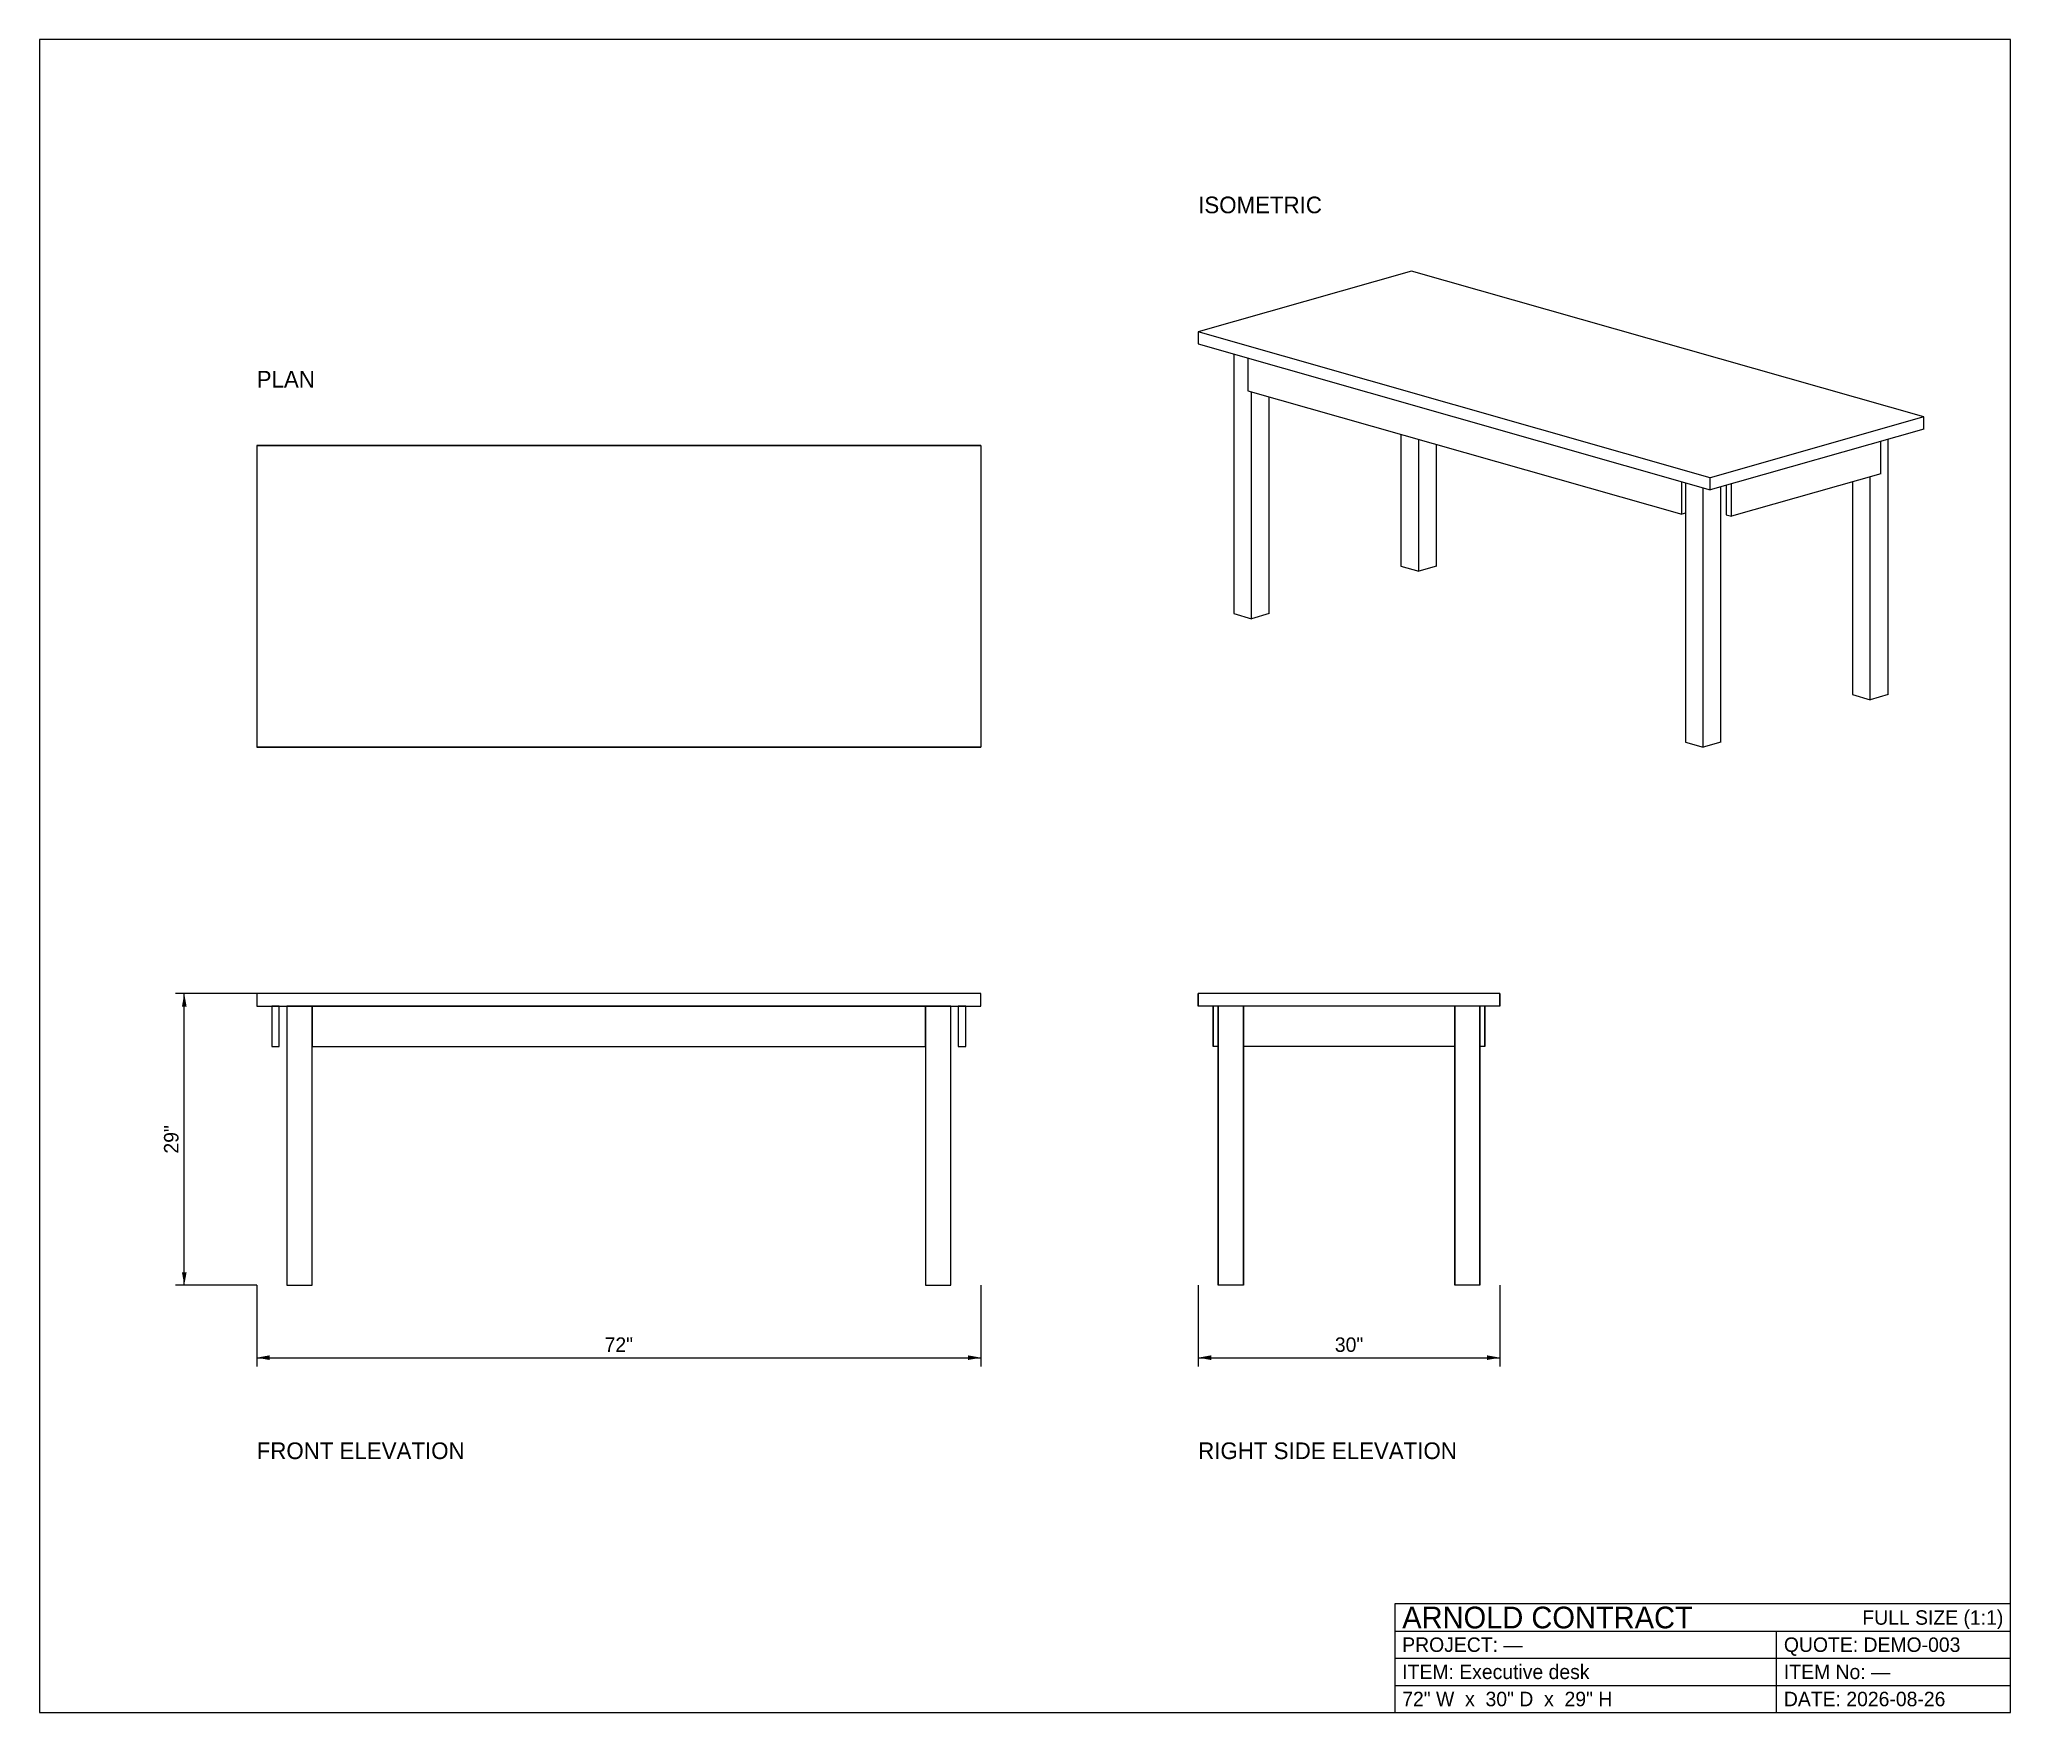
# Model space of a CAD drawing. Header units: inches. Extents: x -22 to 174, y -42 to 124.
import ezdxf
from ezdxf.enums import TextEntityAlignment as Align

# ---------------------------------------------------------------- set-up
doc = ezdxf.new("R2010")
doc.units = ezdxf.units.IN
doc.header["$MEASUREMENT"] = 0
for name, color, linetype in [('DIMS', 3, 'CONTINUOUS'), ('OUTLINE', 7, 'CONTINUOUS'), ('TITLE', 7, 'CONTINUOUS'), ('VIEWLABEL', 2, 'CONTINUOUS')]:
    doc.layers.add(name, color=color, linetype=linetype)

msp = doc.modelspace()

# ---------------------------------------------------------------- linework, layer by layer
at = {"layer": 'DIMS'}
for p, q in [((0, 29), (-8.064, 29)), ((-7.2, 0), (-7.2, 29)), ((0, 0), (-8.064, 0)), ((0, 0), (0, -8.064)), ((72, 0), (72, -8.064)), ((93.6, 0), (93.6, -8.064)), ((123.6, 0), (123.6, -8.064)), ((0, -7.2), (72, -7.2)), ((93.6, -7.2), (123.6, -7.2))]:
    msp.add_line(p, q, dxfattribs=at)
for points in [[(-7.2, 29), (-7.43328, 27.704), (-6.96672, 27.704)], [(-7.2, 0), (-6.96672, 1.296), (-7.43328, 1.296)], [(0, -7.2), (1.296, -7.43328), (1.296, -6.96672)], [(72, -7.2), (70.704, -6.96672), (70.704, -7.43328)], [(93.6, -7.2), (94.896, -7.43328), (94.896, -6.96672)], [(123.6, -7.2), (122.304, -6.96672), (122.304, -7.43328)]]:
    msp.add_solid(points, dxfattribs=at)
at = {"layer": 'OUTLINE'}
for p, q in [((114.813203, 100.806977), (93.6, 94.767683)), ((165.724892, 86.312671), (114.813203, 100.806977)), ((114.813203, 100.806977), (114.813203, 100.806772)), ((144.511688, 80.273377), (93.6, 94.767683)), ((93.6, 94.767683), (93.6, 93.56941)), ((93.600263, 93.569485), (93.6, 93.56941)), ((93.6, 93.56941), (144.511688, 79.075104)), ((97.135534, 92.562997), (97.135534, 66.766447)), ((98.549747, 92.160378), (98.549747, 88.929699)), ((98.55001, 88.929773), (98.549747, 88.929699)), ((98.549747, 88.929699), (141.683261, 76.6498)), ((98.903301, 66.263173), (98.903301, 88.82918)), ((100.671068, 66.766447), (100.671068, 88.325905)), ((165.724892, 86.312671), (144.511688, 80.273377)), ((165.724892, 85.114398), (165.724892, 86.312671)), ((113.752543, 84.601674), (113.752543, 71.497228)), ((165.724892, 85.114398), (144.511688, 79.075104)), ((165.724629, 85.114473), (165.724892, 85.114398)), ((0, 83.48), (72, 83.48)), ((72, 83.48), (0, 83.48)), ((0, 83.48), (0, 83.48)), ((0, 83.48), (0, 53.48)), ((0, 83.48), (0, 53.48)), ((72, 83.48), (72, 83.48)), ((72, 83.48), (72, 53.48)), ((72, 83.48), (72, 53.48)), ((115.52031, 70.993953), (115.52031, 84.098399)), ((117.288077, 71.497228), (117.288077, 83.595125)), ((161.482251, 80.675996), (161.482251, 83.906676)), ((162.189358, 58.714055), (162.189358, 84.107985)), ((161.482251, 80.675996), (146.633009, 76.44849)), ((160.421591, 58.21078), (160.421591, 80.374168)), ((161.481988, 80.676071), (161.482251, 80.675996)), ((141.683261, 76.6498), (141.683261, 79.880479)), ((142.036815, 79.779825), (142.036815, 53.983275)), ((143.804581, 53.48), (143.804581, 79.27655)), ((144.511688, 79.075104), (144.511688, 80.273377)), ((145.572348, 53.983275), (145.572348, 79.377205)), ((146.102679, 79.528187), (146.102679, 76.599473)), ((146.633009, 76.44849), (146.633009, 79.67917)), ((158.653824, 79.870893), (158.653824, 58.714055)), ((142.037077, 76.75053), (141.683261, 76.6498)), ((146.102941, 76.599548), (146.102679, 76.599473)), ((146.102679, 76.599473), (146.633009, 76.44849)), ((113.752806, 71.497303), (113.752543, 71.497228)), ((113.752543, 71.497228), (115.52031, 70.993953)), ((117.288077, 71.497228), (115.52031, 70.993953)), ((117.287814, 71.497303), (117.288077, 71.497228)), ((97.135797, 66.766522), (97.135534, 66.766447)), ((97.135534, 66.766447), (98.903301, 66.263173)), ((100.671068, 66.766447), (98.903301, 66.263173)), ((100.670805, 66.766522), (100.671068, 66.766447)), ((158.654087, 58.71413), (158.653824, 58.714055)), ((158.653824, 58.714055), (160.421591, 58.21078)), ((162.189358, 58.714055), (160.421591, 58.21078)), ((162.189095, 58.71413), (162.189358, 58.714055)), ((0, 53.48), (72, 53.48)), ((72, 53.48), (0, 53.48)), ((0, 53.48), (0, 53.48)), ((72, 53.48), (72, 53.48)), ((142.037077, 53.983349), (142.036815, 53.983275)), ((142.036815, 53.983275), (143.804581, 53.48)), ((145.572348, 53.983275), (143.804581, 53.48)), ((145.572086, 53.983349), (145.572348, 53.983275)), ((72, 29), (0, 29)), ((0, 29), (0, 27.75)), ((72, 29), (0, 29)), ((0, 29), (0, 27.75)), ((0, 29), (0, 29)), ((0, 27.75), (72, 27.75)), ((0, 27.75), (72, 27.75)), ((0, 27.75), (0, 27.75)), ((2.25, 27.75), (1.5, 27.75)), ((1.5, 27.75), (1.5, 23.75)), ((2.25, 27.75), (1.5, 27.75)), ((1.5, 27.75), (1.5, 23.75)), ((1.5, 27.75), (1.5, 27.75)), ((2.25, 23.75), (2.25, 27.75)), ((2.25, 23.75), (2.25, 27.75)), ((2.25, 27.75), (2.25, 27.75)), ((5.5, 27.75), (3, 27.75)), ((3, 27.75), (3, 0)), ((5.5, 27.75), (3, 27.75)), ((3, 27.75), (3, 0)), ((3, 27.75), (3, 27.75)), ((5.5, 27.75), (3, 27.75)), ((3, 27.75), (3, 0)), ((5.5, 27.75), (3, 27.75)), ((3, 27.75), (3, 0)), ((3, 27.75), (3, 27.75)), ((5.5, 0), (5.5, 27.75)), ((5.5, 0), (5.5, 27.75)), ((5.5, 27.75), (5.5, 27.75)), ((5.5, 0), (5.5, 27.75)), ((5.5, 0), (5.5, 27.75)), ((5.5, 27.75), (5.5, 27.75)), ((66.5, 27.75), (5.5, 27.75)), ((5.5, 27.75), (5.5, 23.75)), ((66.5, 27.75), (5.5, 27.75)), ((5.5, 27.75), (5.5, 23.75)), ((5.5, 27.75), (5.5, 27.75)), ((66.5, 27.75), (5.5, 27.75)), ((5.5, 27.75), (5.5, 23.75)), ((66.5, 27.75), (5.5, 27.75)), ((5.5, 27.75), (5.5, 23.75)), ((5.5, 27.75), (5.5, 27.75)), ((69, 27.75), (66.5, 27.75)), ((66.5, 27.75), (66.5, 0)), ((69, 27.75), (66.5, 27.75)), ((66.5, 27.75), (66.5, 0)), ((66.5, 27.75), (66.5, 27.75)), ((69, 27.75), (66.5, 27.75)), ((66.5, 27.75), (66.5, 0)), ((69, 27.75), (66.5, 27.75)), ((66.5, 27.75), (66.5, 0)), ((66.5, 27.75), (66.5, 27.75)), ((66.5, 23.75), (66.5, 27.75)), ((66.5, 23.75), (66.5, 27.75)), ((66.5, 27.75), (66.5, 27.75)), ((66.5, 23.75), (66.5, 27.75)), ((66.5, 23.75), (66.5, 27.75)), ((66.5, 27.75), (66.5, 27.75)), ((69, 0), (69, 27.75)), ((69, 0), (69, 27.75)), ((69, 27.75), (69, 27.75)), ((69, 0), (69, 27.75)), ((69, 0), (69, 27.75)), ((69, 27.75), (69, 27.75)), ((70.5, 27.75), (69.75, 27.75)), ((69.75, 27.75), (69.75, 23.75)), ((70.5, 27.75), (69.75, 27.75)), ((69.75, 27.75), (69.75, 23.75)), ((69.75, 27.75), (69.75, 27.75)), ((70.5, 23.75), (70.5, 27.75)), ((70.5, 23.75), (70.5, 27.75)), ((70.5, 27.75), (70.5, 27.75)), ((72, 27.75), (72, 29)), ((72, 27.75), (72, 29)), ((72, 29), (72, 29)), ((72, 27.75), (72, 27.75)), ((93.6, 27.75), (93.6, 29)), ((93.6, 29), (93.6, 29)), ((93.6, 29), (93.6, 27.75)), ((123.6, 29), (93.6, 29)), ((123.6, 29), (93.6, 29)), ((93.6, 27.75), (93.6, 27.75)), ((123.6, 27.75), (93.6, 27.75)), ((123.6, 27.75), (93.6, 27.75)), ((95.1, 23.75), (95.1, 27.75)), ((95.1, 27.75), (95.1, 27.75)), ((95.1, 27.75), (95.1, 23.75)), ((95.85, 27.75), (95.1, 27.75)), ((95.85, 27.75), (95.1, 27.75)), ((95.6, 27.7499), (95.6, 27.75)), ((95.6, 27.75), (95.6, 27.75)), ((95.6, 27.75), (95.6, 27.7499)), ((98.1, 27.75), (95.6, 27.75)), ((98.1, 27.75), (95.6, 27.75)), ((95.6, 0), (95.6, 27.75)), ((95.6, 27.75), (95.6, 27.75)), ((95.6, 27.75), (95.6, 0)), ((98.1, 27.75), (95.6, 27.75)), ((98.1, 27.75), (95.6, 27.75)), ((95.85, 27.7499), (95.85, 27.75)), ((95.85, 27.75), (95.85, 27.75)), ((95.85, 27.75), (95.85, 27.7499)), ((98.1, 0), (98.1, 27.75)), ((98.1, 27.75), (98.1, 27.75)), ((98.1, 27.75), (98.1, 0)), ((98.1, 0), (98.1, 27.75)), ((98.1, 27.75), (98.1, 27.75)), ((98.1, 27.75), (98.1, 0)), ((98.1, 23.75), (98.1, 27.75)), ((98.1, 27.75), (98.1, 27.75)), ((98.1, 27.75), (98.1, 23.75)), ((119.1, 27.75), (98.1, 27.75)), ((119.1, 27.75), (98.1, 27.75)), ((98.1, 23.75), (98.1, 27.75)), ((98.1, 27.75), (98.1, 27.75)), ((98.1, 27.75), (98.1, 23.75)), ((119.1, 27.75), (98.1, 27.75)), ((119.1, 27.75), (98.1, 27.75)), ((119.1, 0), (119.1, 27.75)), ((119.1, 27.75), (119.1, 27.75)), ((119.1, 27.75), (119.1, 0)), ((121.6, 27.75), (119.1, 27.75)), ((121.6, 27.75), (119.1, 27.75)), ((119.1, 0), (119.1, 27.75)), ((119.1, 27.75), (119.1, 27.75)), ((119.1, 27.75), (119.1, 0)), ((121.6, 27.75), (119.1, 27.75)), ((121.6, 27.75), (119.1, 27.75)), ((119.1, 23.75), (119.1, 27.75)), ((119.1, 27.75), (119.1, 27.75)), ((119.1, 27.75), (119.1, 23.75)), ((119.1, 23.75), (119.1, 27.75)), ((119.1, 27.75), (119.1, 27.75)), ((119.1, 27.75), (119.1, 23.75)), ((121.35, 27.7499), (121.35, 27.75)), ((121.35, 27.75), (121.35, 27.75)), ((121.35, 27.75), (121.35, 27.7499)), ((122.1, 27.75), (121.35, 27.75)), ((122.1, 27.75), (121.35, 27.75)), ((121.6, 27.7499), (121.6, 27.75)), ((121.6, 27.75), (121.6, 27.75)), ((121.6, 27.75), (121.6, 27.7499)), ((121.6, 0), (121.6, 27.75)), ((121.6, 27.75), (121.6, 27.75)), ((121.6, 27.75), (121.6, 0)), ((122.1, 23.75), (122.1, 27.75)), ((122.1, 27.75), (122.1, 27.75)), ((122.1, 27.75), (122.1, 23.75)), ((123.6, 27.75), (123.6, 29)), ((123.6, 29), (123.6, 29)), ((123.6, 29), (123.6, 27.75)), ((123.6, 27.75), (123.6, 27.75)), ((1.5, 23.75), (2.25, 23.75)), ((1.5, 23.75), (2.25, 23.75)), ((1.5, 23.75), (1.5, 23.75)), ((2.25, 23.75), (2.25, 23.75)), ((5.5, 23.75), (66.5, 23.75)), ((5.5, 23.75), (66.5, 23.75)), ((5.5, 23.75), (5.5, 23.75)), ((5.5, 23.75), (66.5, 23.75)), ((5.5, 23.75), (66.5, 23.75)), ((5.5, 23.75), (5.5, 23.75)), ((66.5, 23.75), (66.5, 23.75)), ((66.5, 23.75), (66.5, 23.75)), ((69.75, 23.75), (70.5, 23.75)), ((69.75, 23.75), (70.5, 23.75)), ((69.75, 23.75), (69.75, 23.75)), ((70.5, 23.75), (70.5, 23.75)), ((95.1, 23.75), (95.1, 23.75)), ((95.6001, 23.75), (95.1, 23.75)), ((95.6001, 23.75), (95.1, 23.75)), ((95.6, 0), (95.6, 23.7501)), ((95.6, 23.7501), (95.6, 0)), ((98.1, 23.75), (98.1, 23.75)), ((119.1, 23.75), (98.1, 23.75)), ((119.1, 23.75), (98.1, 23.75)), ((98.1, 23.75), (98.1, 23.75)), ((119.1, 23.75), (98.1, 23.75)), ((119.1, 23.75), (98.1, 23.75)), ((119.1, 23.75), (119.1, 23.75)), ((119.1, 23.75), (119.1, 23.75)), ((122.1, 23.75), (121.5999, 23.75)), ((122.1, 23.75), (121.5999, 23.75)), ((121.6, 0), (121.6, 23.7501)), ((121.6, 23.7501), (121.6, 0)), ((122.1, 23.75), (122.1, 23.75)), ((3, 0), (5.5, 0)), ((3, 0), (5.5, 0)), ((3, 0), (3, 0)), ((3, 0), (5.5, 0)), ((3, 0), (5.5, 0)), ((3, 0), (3, 0)), ((5.5, 0), (5.5, 0)), ((5.5, 0), (5.5, 0)), ((66.5, 0), (69, 0)), ((66.5, 0), (69, 0)), ((66.5, 0), (66.5, 0)), ((66.5, 0), (69, 0)), ((66.5, 0), (69, 0)), ((66.5, 0), (66.5, 0)), ((69, 0), (69, 0)), ((69, 0), (69, 0)), ((95.6, 0), (95.6, 0)), ((98.1, 0), (95.6, 0)), ((98.1, 0), (95.6, 0)), ((95.6, 0), (95.6, 0)), ((98.1, 0), (95.6, 0)), ((98.1, 0), (95.6, 0)), ((98.1, 0), (98.1, 0)), ((98.1, 0), (98.1, 0)), ((119.1, 0), (119.1, 0)), ((121.6, 0), (119.1, 0)), ((121.6, 0), (119.1, 0)), ((119.1, 0), (119.1, 0)), ((121.6, 0), (119.1, 0)), ((121.6, 0), (119.1, 0)), ((121.6, 0), (121.6, 0)), ((121.6, 0), (121.6, 0))]:
    msp.add_line(p, q, dxfattribs=at)
at = {"layer": 'TITLE'}
for p, q in [((174.364892, 123.846977), (-21.6, 123.846977)), ((-21.6, 123.846977), (-21.6, -42.48)), ((174.364892, -42.48), (174.364892, 123.846977)), ((174.364892, -31.68), (113.164892, -31.68)), ((113.164892, -31.68), (113.164892, -42.48)), ((174.364892, -42.48), (174.364892, -31.68)), ((113.164892, -34.38), (174.364892, -34.38)), ((151.108892, -42.48), (151.108892, -34.38)), ((113.164892, -37.08), (174.364892, -37.08)), ((113.164892, -39.78), (174.364892, -39.78)), ((-21.6, -42.48), (174.364892, -42.48)), ((113.164892, -42.48), (174.364892, -42.48))]:
    msp.add_line(p, q, dxfattribs=at)

# ---------------------------------------------------------------- texts
at = {"layer": 'DIMS'}
msp.add_text('29"', height=1.44, rotation=90, dxfattribs=at).set_placement((-7.776, 14.5), align=Align.CENTER)
for s, p in [('72"', (36, -6.624)), ('30"', (108.6, -6.624))]:
    msp.add_text(s, height=1.44, dxfattribs=at).set_placement(p, align=Align.CENTER)
at = {"layer": 'TITLE'}
for s, height, p in [('ARNOLD CONTRACT', 2.16, (113.884892, -34.11)), ('PROJECT: —', 1.44, (113.884892, -36.45)), ('QUOTE: DEMO-003', 1.44, (151.828892, -36.45)), ('ITEM: Executive desk', 1.44, (113.884892, -39.15)), ('ITEM No: —', 1.44, (151.828892, -39.15)), ('72" W  x  30" D  x  29" H', 1.44, (113.884892, -41.85)), ('DATE: 2026-08-26', 1.44, (151.828892, -41.85))]:
    msp.add_text(s, height=height, dxfattribs=at).set_placement(p)
msp.add_text('FULL SIZE (1:1)', height=1.44, dxfattribs=at).set_placement((173.644892, -33.75), align=Align.RIGHT)
at = {"layer": 'VIEWLABEL'}
for s, p in [('ISOMETRIC', (93.6, 106.566977)), ('PLAN', (0, 89.24)), ('FRONT ELEVATION', (0, -17.28)), ('RIGHT SIDE ELEVATION', (93.6, -17.28))]:
    msp.add_text(s, height=1.656, dxfattribs=at).set_placement(p)

doc.saveas('drawing.dxf')
